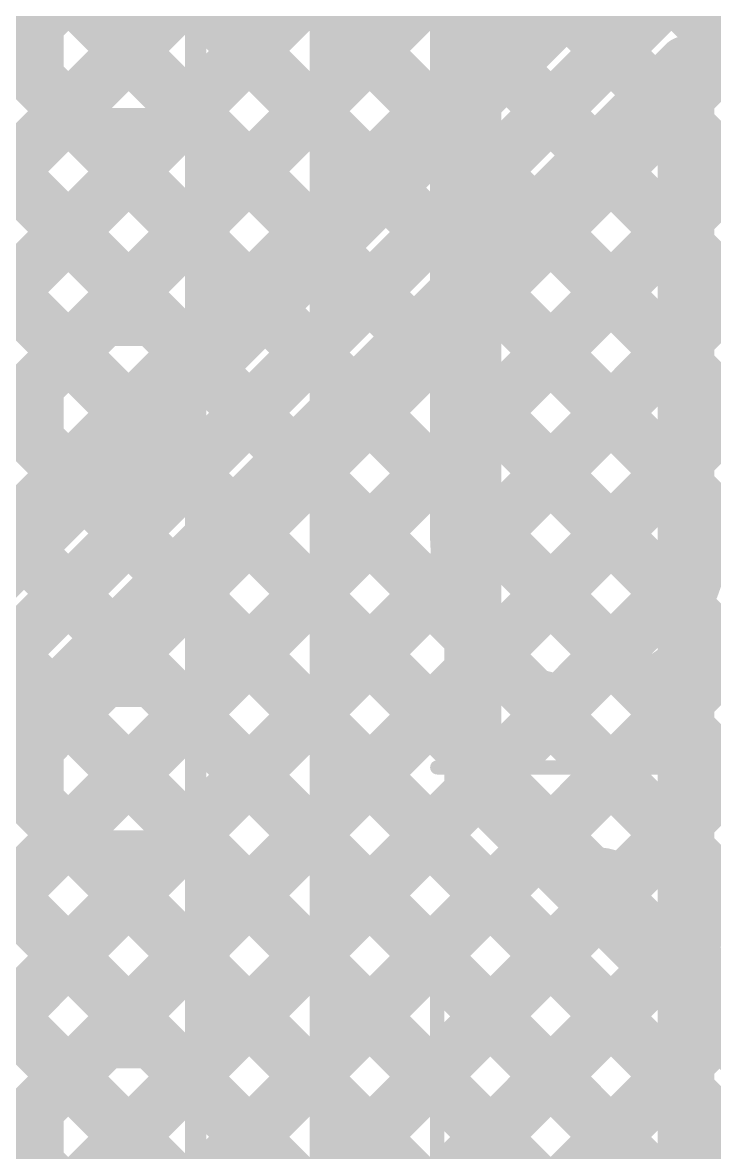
# Model space of a CAD drawing. Header units: millimetres. Extents: x 13 to 259, y -2 to 326.
# Drawn here: x 141.38 to 146.25, y 99.59 to 107.54 of the extents above; entities that cross this region are included whole.
import ezdxf

# ---------------------------------------------------------------- set-up
doc = ezdxf.new("R2010")
doc.units = ezdxf.units.MM
for name, color, linetype in [('ConnectLayer', 7, 'Continuous'), ('Mechanical14', 56, 'Continuous'), ('Mechanical9', 56, 'Continuous'), ('MidLayer3', 90, 'Continuous'), ('MidLayer4', 156, 'Continuous'), ('TopOverlay', 2, 'Continuous')]:
    doc.layers.add(name, color=color, linetype=linetype)

# ---------------------------------------------------------------- blocks, each defined once
blk = doc.blocks.new('SAMTEC_ASP_127797_01_185')
at = {"layer": 'Mechanical14', "const_width": 0.1}
for points in [[(-4.5466, 7.0866, -0.414214), (-4.2926, 7.3406)], [(-3.3274, 7.3406, -0.414214), (-3.0734, 7.0866)], [(-2.0066, 7.0866, -0.414214), (-1.7526, 7.3406)], [(-0.7874, 7.3406, -0.414214), (-0.5334, 7.0866)], [(0.5334, 7.0866, -0.414214), (0.7874, 7.3406)], [(1.7526, 7.3406, -0.414214), (2.0066, 7.0866)], [(-4.5466, 6.4262, -0.414214), (-4.8006, 6.1722)], [(-4.5466, 6.4262, -0.414214), (-4.8006, 6.1722)], [(-2.8194, 6.1722, -0.414214), (-3.0734, 6.4262)], [(-2.8194, 6.1722, -0.414214), (-3.0734, 6.4262)], [(-2.0066, 6.4262, -0.414214), (-2.2606, 6.1722)], [(-2.0066, 6.4262, -0.414214), (-2.2606, 6.1722)], [(-0.2794, 6.1722, -0.414214), (-0.5334, 6.4262)], [(-0.2794, 6.1722, -0.414214), (-0.5334, 6.4262)], [(0.5334, 6.4262, -0.414214), (0.2794, 6.1722)], [(0.5334, 6.4262, -0.414214), (0.2794, 6.1722)], [(2.2606, 6.1722, -0.414214), (2.0066, 6.4262)], [(2.2606, 6.1722, -0.414214), (2.0066, 6.4262)]]:
    blk.add_lwpolyline(points, format="xyb", dxfattribs=at)
for points in [[(-3.3274, 7.3406), (-4.2926, 7.3406)], [(-3.3274, 7.3406), (-4.2926, 7.3406)], [(-0.7874, 7.3406), (-1.7526, 7.3406)], [(-0.7874, 7.3406), (-1.7526, 7.3406)], [(1.7526, 7.3406), (0.7874, 7.3406)], [(1.7526, 7.3406), (0.7874, 7.3406)], [(-4.5466, 6.4262), (-4.5466, 7.0866)], [(-4.5466, 6.4262), (-4.5466, 7.0866)], [(-3.0734, 6.4262), (-3.0734, 7.0866)], [(-3.0734, 6.4262), (-3.0734, 7.0866)], [(-2.0066, 6.4262), (-2.0066, 7.0866)], [(-2.0066, 6.4262), (-2.0066, 7.0866)], [(-0.5334, 6.4262), (-0.5334, 7.0866)], [(-0.5334, 6.4262), (-0.5334, 7.0866)], [(0.5334, 6.4262), (0.5334, 7.0866)], [(0.5334, 6.4262), (0.5334, 7.0866)], [(2.0066, 6.4262), (2.0066, 7.0866)], [(2.0066, 6.4262), (2.0066, 7.0866)], [(-4.8006, 6.1722), (-5.3594, 6.1722)], [(-4.8006, 6.1722), (-5.3594, 6.1722)], [(-2.2606, 6.1722), (-2.8194, 6.1722)], [(-2.2606, 6.1722), (-2.8194, 6.1722)], [(0.2794, 6.1722), (-0.2794, 6.1722)], [(0.2794, 6.1722), (-0.2794, 6.1722)], [(2.8194, 6.1722), (2.2606, 6.1722)], [(2.8194, 6.1722), (2.2606, 6.1722)]]:
    blk.add_lwpolyline(points, dxfattribs=at)
at = {"layer": 'Mechanical14', "const_width": 0.05}
for points in [[(-4.3176, 7.3406, 1), (-4.2676, 7.3406, 1)], [(-4.3176, 7.3406, 1), (-4.2676, 7.3406, 1)], [(-4.3176, 7.3406, 1), (-4.2676, 7.3406, 1)], [(-3.3524, 7.3406, 1), (-3.3024, 7.3406, 1)], [(-3.3524, 7.3406, 1), (-3.3024, 7.3406, 1)], [(-3.3524, 7.3406, 1), (-3.3024, 7.3406, 1)], [(-1.7776, 7.3406, 1), (-1.7276, 7.3406, 1)], [(-1.7776, 7.3406, 1), (-1.7276, 7.3406, 1)], [(-1.7776, 7.3406, 1), (-1.7276, 7.3406, 1)], [(-0.8124, 7.3406, 1), (-0.7624, 7.3406, 1)], [(-0.8124, 7.3406, 1), (-0.7624, 7.3406, 1)], [(-0.8124, 7.3406, 1), (-0.7624, 7.3406, 1)], [(0.7624, 7.3406, 1), (0.8124, 7.3406, 1)], [(0.7624, 7.3406, 1), (0.8124, 7.3406, 1)], [(0.7624, 7.3406, 1), (0.8124, 7.3406, 1)], [(1.7276, 7.3406, 1), (1.7776, 7.3406, 1)], [(1.7276, 7.3406, 1), (1.7776, 7.3406, 1)], [(1.7276, 7.3406, 1), (1.7776, 7.3406, 1)], [(-4.5716, 7.0866, 1), (-4.5216, 7.0866, 1)], [(-4.5716, 7.0866, 1), (-4.5216, 7.0866, 1)], [(-4.5716, 7.0866, 1), (-4.5216, 7.0866, 1)], [(-3.0984, 7.0866, 1), (-3.0484, 7.0866, 1)], [(-3.0984, 7.0866, 1), (-3.0484, 7.0866, 1)], [(-3.0984, 7.0866, 1), (-3.0484, 7.0866, 1)], [(-2.0316, 7.0866, 1), (-1.9816, 7.0866, 1)], [(-2.0316, 7.0866, 1), (-1.9816, 7.0866, 1)], [(-2.0316, 7.0866, 1), (-1.9816, 7.0866, 1)], [(-0.5584, 7.0866, 1), (-0.5084, 7.0866, 1)], [(-0.5584, 7.0866, 1), (-0.5084, 7.0866, 1)], [(-0.5584, 7.0866, 1), (-0.5084, 7.0866, 1)], [(0.5084, 7.0866, 1), (0.5584, 7.0866, 1)], [(0.5084, 7.0866, 1), (0.5584, 7.0866, 1)], [(0.5084, 7.0866, 1), (0.5584, 7.0866, 1)], [(1.9816, 7.0866, 1), (2.0316, 7.0866, 1)], [(1.9816, 7.0866, 1), (2.0316, 7.0866, 1)], [(1.9816, 7.0866, 1), (2.0316, 7.0866, 1)], [(-4.5716, 6.4262, 1), (-4.5216, 6.4262, 1)], [(-4.5716, 6.4262, 1), (-4.5216, 6.4262, 1)], [(-4.5716, 6.4262, 1), (-4.5216, 6.4262, 1)], [(-4.5716, 6.4262, 1), (-4.5216, 6.4262, 1)], [(-3.0984, 6.4262, 1), (-3.0484, 6.4262, 1)], [(-3.0984, 6.4262, 1), (-3.0484, 6.4262, 1)], [(-3.0984, 6.4262, 1), (-3.0484, 6.4262, 1)], [(-3.0984, 6.4262, 1), (-3.0484, 6.4262, 1)], [(-2.0316, 6.4262, 1), (-1.9816, 6.4262, 1)], [(-2.0316, 6.4262, 1), (-1.9816, 6.4262, 1)], [(-2.0316, 6.4262, 1), (-1.9816, 6.4262, 1)], [(-2.0316, 6.4262, 1), (-1.9816, 6.4262, 1)], [(-0.5584, 6.4262, 1), (-0.5084, 6.4262, 1)], [(-0.5584, 6.4262, 1), (-0.5084, 6.4262, 1)], [(-0.5584, 6.4262, 1), (-0.5084, 6.4262, 1)], [(-0.5584, 6.4262, 1), (-0.5084, 6.4262, 1)], [(0.5084, 6.4262, 1), (0.5584, 6.4262, 1)], [(0.5084, 6.4262, 1), (0.5584, 6.4262, 1)], [(0.5084, 6.4262, 1), (0.5584, 6.4262, 1)], [(0.5084, 6.4262, 1), (0.5584, 6.4262, 1)], [(1.9816, 6.4262, 1), (2.0316, 6.4262, 1)], [(1.9816, 6.4262, 1), (2.0316, 6.4262, 1)], [(1.9816, 6.4262, 1), (2.0316, 6.4262, 1)], [(1.9816, 6.4262, 1), (2.0316, 6.4262, 1)], [(-4.8256, 6.1722, 1), (-4.7756, 6.1722, 1)], [(-4.8256, 6.1722, 1), (-4.7756, 6.1722, 1)], [(-4.8256, 6.1722, 1), (-4.7756, 6.1722, 1)], [(-4.8256, 6.1722, 1), (-4.7756, 6.1722, 1)], [(-2.8444, 6.1722, 1), (-2.7944, 6.1722, 1)], [(-2.8444, 6.1722, 1), (-2.7944, 6.1722, 1)], [(-2.8444, 6.1722, 1), (-2.7944, 6.1722, 1)], [(-2.8444, 6.1722, 1), (-2.7944, 6.1722, 1)], [(-2.2856, 6.1722, 1), (-2.2356, 6.1722, 1)], [(-2.2856, 6.1722, 1), (-2.2356, 6.1722, 1)], [(-2.2856, 6.1722, 1), (-2.2356, 6.1722, 1)], [(-2.2856, 6.1722, 1), (-2.2356, 6.1722, 1)], [(-0.3044, 6.1722, 1), (-0.2544, 6.1722, 1)], [(-0.3044, 6.1722, 1), (-0.2544, 6.1722, 1)], [(-0.3044, 6.1722, 1), (-0.2544, 6.1722, 1)], [(-0.3044, 6.1722, 1), (-0.2544, 6.1722, 1)], [(0.2544, 6.1722, 1), (0.3044, 6.1722, 1)], [(0.2544, 6.1722, 1), (0.3044, 6.1722, 1)], [(0.2544, 6.1722, 1), (0.3044, 6.1722, 1)], [(0.2544, 6.1722, 1), (0.3044, 6.1722, 1)], [(2.2356, 6.1722, 1), (2.2856, 6.1722, 1)], [(2.2356, 6.1722, 1), (2.2856, 6.1722, 1)], [(2.2356, 6.1722, 1), (2.2856, 6.1722, 1)], [(2.2356, 6.1722, 1), (2.2856, 6.1722, 1)]]:
    blk.add_lwpolyline(points, format="xyb", close=True, dxfattribs=at)
at = {"layer": 'TopOverlay', "const_width": 0.2}
for points in [[(-4.5466, 7.0866, -0.414214), (-4.2926, 7.3406)], [(-3.3274, 7.3406, -0.414214), (-3.0734, 7.0866)], [(-2.0066, 7.0866, -0.414214), (-1.7526, 7.3406)], [(-0.7874, 7.3406, -0.414214), (-0.5334, 7.0866)], [(0.5334, 7.0866, -0.414214), (0.7874, 7.3406)], [(1.7526, 7.3406, -0.414214), (2.0066, 7.0866)], [(-4.5466, 6.4262, -0.414214), (-4.8006, 6.1722)], [(-4.5466, 6.4262, -0.414214), (-4.8006, 6.1722)], [(-2.8194, 6.1722, -0.414214), (-3.0734, 6.4262)], [(-2.8194, 6.1722, -0.414214), (-3.0734, 6.4262)], [(-2.0066, 6.4262, -0.414214), (-2.2606, 6.1722)], [(-2.0066, 6.4262, -0.414214), (-2.2606, 6.1722)], [(-0.2794, 6.1722, -0.414214), (-0.5334, 6.4262)], [(-0.2794, 6.1722, -0.414214), (-0.5334, 6.4262)], [(0.5334, 6.4262, -0.414214), (0.2794, 6.1722)], [(0.5334, 6.4262, -0.414214), (0.2794, 6.1722)], [(2.2606, 6.1722, -0.414214), (2.0066, 6.4262)], [(2.2606, 6.1722, -0.414214), (2.0066, 6.4262)]]:
    blk.add_lwpolyline(points, format="xyb", dxfattribs=at)
for points in [[(-3.3274, 7.3406), (-4.2926, 7.3406)], [(-3.3274, 7.3406), (-4.2926, 7.3406)], [(-0.7874, 7.3406), (-1.7526, 7.3406)], [(-0.7874, 7.3406), (-1.7526, 7.3406)], [(1.7526, 7.3406), (0.7874, 7.3406)], [(1.7526, 7.3406), (0.7874, 7.3406)], [(-4.5466, 6.4262), (-4.5466, 7.0866)], [(-4.5466, 6.4262), (-4.5466, 7.0866)], [(-3.0734, 6.4262), (-3.0734, 7.0866)], [(-3.0734, 6.4262), (-3.0734, 7.0866)], [(-2.0066, 6.4262), (-2.0066, 7.0866)], [(-2.0066, 6.4262), (-2.0066, 7.0866)], [(-0.5334, 6.4262), (-0.5334, 7.0866)], [(-0.5334, 6.4262), (-0.5334, 7.0866)], [(0.5334, 6.4262), (0.5334, 7.0866)], [(0.5334, 6.4262), (0.5334, 7.0866)], [(2.0066, 6.4262), (2.0066, 7.0866)], [(2.0066, 6.4262), (2.0066, 7.0866)], [(-4.8006, 6.1722), (-5.3594, 6.1722)], [(-4.8006, 6.1722), (-5.3594, 6.1722)], [(-2.2606, 6.1722), (-2.8194, 6.1722)], [(-2.2606, 6.1722), (-2.8194, 6.1722)], [(0.2794, 6.1722), (-0.2794, 6.1722)], [(0.2794, 6.1722), (-0.2794, 6.1722)], [(2.8194, 6.1722), (2.2606, 6.1722)], [(2.8194, 6.1722), (2.2606, 6.1722)]]:
    blk.add_lwpolyline(points, dxfattribs=at)
at = {"layer": 'TopOverlay', "const_width": 0.1}
for points in [[(-4.3426, 7.3406, 1), (-4.2426, 7.3406, 1)], [(-4.3426, 7.3406, 1), (-4.2426, 7.3406, 1)], [(-4.3426, 7.3406, 1), (-4.2426, 7.3406, 1)], [(-3.3774, 7.3406, 1), (-3.2774, 7.3406, 1)], [(-3.3774, 7.3406, 1), (-3.2774, 7.3406, 1)], [(-3.3774, 7.3406, 1), (-3.2774, 7.3406, 1)], [(-1.8026, 7.3406, 1), (-1.7026, 7.3406, 1)], [(-1.8026, 7.3406, 1), (-1.7026, 7.3406, 1)], [(-1.8026, 7.3406, 1), (-1.7026, 7.3406, 1)], [(-0.8374, 7.3406, 1), (-0.7374, 7.3406, 1)], [(-0.8374, 7.3406, 1), (-0.7374, 7.3406, 1)], [(-0.8374, 7.3406, 1), (-0.7374, 7.3406, 1)], [(0.7374, 7.3406, 1), (0.8374, 7.3406, 1)], [(0.7374, 7.3406, 1), (0.8374, 7.3406, 1)], [(0.7374, 7.3406, 1), (0.8374, 7.3406, 1)], [(1.7026, 7.3406, 1), (1.8026, 7.3406, 1)], [(1.7026, 7.3406, 1), (1.8026, 7.3406, 1)], [(1.7026, 7.3406, 1), (1.8026, 7.3406, 1)], [(-4.5966, 7.0866, 1), (-4.4966, 7.0866, 1)], [(-4.5966, 7.0866, 1), (-4.4966, 7.0866, 1)], [(-4.5966, 7.0866, 1), (-4.4966, 7.0866, 1)], [(-3.1234, 7.0866, 1), (-3.0234, 7.0866, 1)], [(-3.1234, 7.0866, 1), (-3.0234, 7.0866, 1)], [(-3.1234, 7.0866, 1), (-3.0234, 7.0866, 1)], [(-2.0566, 7.0866, 1), (-1.9566, 7.0866, 1)], [(-2.0566, 7.0866, 1), (-1.9566, 7.0866, 1)], [(-2.0566, 7.0866, 1), (-1.9566, 7.0866, 1)], [(-0.5834, 7.0866, 1), (-0.4834, 7.0866, 1)], [(-0.5834, 7.0866, 1), (-0.4834, 7.0866, 1)], [(-0.5834, 7.0866, 1), (-0.4834, 7.0866, 1)], [(0.4834, 7.0866, 1), (0.5834, 7.0866, 1)], [(0.4834, 7.0866, 1), (0.5834, 7.0866, 1)], [(0.4834, 7.0866, 1), (0.5834, 7.0866, 1)], [(1.9566, 7.0866, 1), (2.0566, 7.0866, 1)], [(1.9566, 7.0866, 1), (2.0566, 7.0866, 1)], [(1.9566, 7.0866, 1), (2.0566, 7.0866, 1)], [(-4.5966, 6.4262, 1), (-4.4966, 6.4262, 1)], [(-4.5966, 6.4262, 1), (-4.4966, 6.4262, 1)], [(-4.5966, 6.4262, 1), (-4.4966, 6.4262, 1)], [(-4.5966, 6.4262, 1), (-4.4966, 6.4262, 1)], [(-3.1234, 6.4262, 1), (-3.0234, 6.4262, 1)], [(-3.1234, 6.4262, 1), (-3.0234, 6.4262, 1)], [(-3.1234, 6.4262, 1), (-3.0234, 6.4262, 1)], [(-3.1234, 6.4262, 1), (-3.0234, 6.4262, 1)], [(-2.0566, 6.4262, 1), (-1.9566, 6.4262, 1)], [(-2.0566, 6.4262, 1), (-1.9566, 6.4262, 1)], [(-2.0566, 6.4262, 1), (-1.9566, 6.4262, 1)], [(-2.0566, 6.4262, 1), (-1.9566, 6.4262, 1)], [(-0.5834, 6.4262, 1), (-0.4834, 6.4262, 1)], [(-0.5834, 6.4262, 1), (-0.4834, 6.4262, 1)], [(-0.5834, 6.4262, 1), (-0.4834, 6.4262, 1)], [(-0.5834, 6.4262, 1), (-0.4834, 6.4262, 1)], [(0.4834, 6.4262, 1), (0.5834, 6.4262, 1)], [(0.4834, 6.4262, 1), (0.5834, 6.4262, 1)], [(0.4834, 6.4262, 1), (0.5834, 6.4262, 1)], [(0.4834, 6.4262, 1), (0.5834, 6.4262, 1)], [(1.9566, 6.4262, 1), (2.0566, 6.4262, 1)], [(1.9566, 6.4262, 1), (2.0566, 6.4262, 1)], [(1.9566, 6.4262, 1), (2.0566, 6.4262, 1)], [(1.9566, 6.4262, 1), (2.0566, 6.4262, 1)], [(-4.8506, 6.1722, 1), (-4.7506, 6.1722, 1)], [(-4.8506, 6.1722, 1), (-4.7506, 6.1722, 1)], [(-4.8506, 6.1722, 1), (-4.7506, 6.1722, 1)], [(-4.8506, 6.1722, 1), (-4.7506, 6.1722, 1)], [(-2.8694, 6.1722, 1), (-2.7694, 6.1722, 1)], [(-2.8694, 6.1722, 1), (-2.7694, 6.1722, 1)], [(-2.8694, 6.1722, 1), (-2.7694, 6.1722, 1)], [(-2.8694, 6.1722, 1), (-2.7694, 6.1722, 1)], [(-2.3106, 6.1722, 1), (-2.2106, 6.1722, 1)], [(-2.3106, 6.1722, 1), (-2.2106, 6.1722, 1)], [(-2.3106, 6.1722, 1), (-2.2106, 6.1722, 1)], [(-2.3106, 6.1722, 1), (-2.2106, 6.1722, 1)], [(-0.3294, 6.1722, 1), (-0.2294, 6.1722, 1)], [(-0.3294, 6.1722, 1), (-0.2294, 6.1722, 1)], [(-0.3294, 6.1722, 1), (-0.2294, 6.1722, 1)], [(-0.3294, 6.1722, 1), (-0.2294, 6.1722, 1)], [(0.2294, 6.1722, 1), (0.3294, 6.1722, 1)], [(0.2294, 6.1722, 1), (0.3294, 6.1722, 1)], [(0.2294, 6.1722, 1), (0.3294, 6.1722, 1)], [(0.2294, 6.1722, 1), (0.3294, 6.1722, 1)], [(2.2106, 6.1722, 1), (2.3106, 6.1722, 1)], [(2.2106, 6.1722, 1), (2.3106, 6.1722, 1)], [(2.2106, 6.1722, 1), (2.3106, 6.1722, 1)], [(2.2106, 6.1722, 1), (2.3106, 6.1722, 1)]]:
    blk.add_lwpolyline(points, format="xyb", close=True, dxfattribs=at)

msp = doc.modelspace()

# ---------------------------------------------------------------- linework, layer by layer
at = {"layer": 'ConnectLayer', "const_width": 0.4}
for points in [[(135.6281, 114.6872), (147.0846, 103.2307)], [(135.6281, 114.6872), (147.0846, 103.2307)], [(135.6281, 114.6872), (146.51, 103.8053)], [(139.1143, 114.5952), (147.6491, 106.0604)], [(139.1143, 114.5952), (147.6491, 106.0604)], [(139.1143, 114.5952), (146.51, 107.1994)], [(137.8592, 114.1532), (147.8196, 104.1928)], [(137.8592, 114.1532), (147.8196, 104.1928)], [(137.8592, 114.1532), (146.51, 105.5024)], [(138.9559, 113.9051), (148.3526, 104.5083)], [(138.9559, 113.9051), (148.3526, 104.5083)], [(138.9559, 113.9051), (146.51, 106.3509)], [(137.3918, 113.7721), (147.3968, 103.767)], [(137.3918, 113.7721), (147.3968, 103.767)], [(137.3918, 113.7721), (146.51, 104.6538)], [(139.1435, 104.3538), (147.6297, 112.8401)], [(139.1435, 104.3538), (147.6297, 112.8401)], [(137.7166, 102.0785), (148.1732, 112.535)], [(137.7166, 102.0785), (148.1732, 112.535)], [(139.0239, 105.0828), (146.1704, 112.2293)], [(139.0239, 105.0828), (146.1704, 112.2293)], [(139.0239, 105.0828), (146.1704, 112.2293)], [(138.9894, 100.8057), (149.8871, 111.7033)], [(138.9894, 100.8057), (149.8871, 111.7033)], [(139.1435, 104.3538), (146.51, 111.7204)], [(139.0239, 105.0828), (145.551, 111.6099)], [(133.8667, 111.3575), (149.9721, 95.2521)], [(133.8667, 111.3575), (149.9721, 95.2521)], [(134.035, 111.1891), (146.51, 98.7141)], [(135.4675, 98.9808), (147.5502, 111.0635)], [(135.4675, 98.9808), (147.5502, 111.0635)], [(137.7166, 102.0785), (146.51, 110.8719)], [(139.3812, 104.5916), (145.551, 110.7614)], [(142.14, 110.7209), (145.2112, 107.6497)], [(134.0647, 96.7295), (147.7671, 110.4319)], [(134.0647, 96.7295), (147.7671, 110.4319)], [(135.4675, 98.9808), (146.51, 110.0234)], [(138.4032, 102.765), (145.551, 109.9129)], [(142.14, 109.8724), (144.7869, 107.2255)], [(133.9122, 93.1829), (150.0277, 109.2983)], [(133.9122, 93.1829), (150.0277, 109.2983)], [(134.0647, 96.7295), (146.51, 109.1748)], [(137.8562, 109.0651), (148.1096, 98.8117)], [(137.8562, 109.0651), (148.1096, 98.8117)], [(137.8562, 109.0651), (146.51, 100.4112)], [(139.2517, 102.765), (145.551, 109.0644)], [(142.14, 109.0238), (144.3627, 106.8012)], [(138.9498, 108.82), (150.1445, 97.6252)], [(138.9498, 108.82), (150.1445, 97.6252)], [(138.9498, 108.82), (146.51, 101.2597)], [(140.733, 108.7339), (146.9107, 102.5561)], [(140.733, 108.7339), (146.9107, 102.5561)], [(140.733, 108.7339), (146.51, 102.9568)], [(137.382, 108.6908), (147.6056, 98.4671)], [(137.382, 108.6908), (147.6056, 98.4671)], [(137.382, 108.6908), (146.51, 99.5627)], [(138.7199, 99.6877), (147.5537, 108.5215)], [(138.7199, 99.6877), (147.5537, 108.5215)], [(138.9894, 100.8057), (146.51, 108.3263)], [(139.1641, 105.4325), (142.0112, 108.2796)], [(140.3488, 108.2695), (146.994, 101.6243)], [(140.3488, 108.2695), (146.994, 101.6243)], [(140.3488, 108.2695), (146.51, 102.1082)], [(142.0232, 108.2921), (143.9384, 106.377)], [(140.1002, 102.765), (145.551, 108.2158)], [(139.1458, 99.265), (147.9549, 108.0741)], [(139.1458, 99.265), (147.9549, 108.0741)], [(140.3265, 102.765), (145.551, 107.9896)], [(141.5992, 107.8676), (143.5141, 105.9527)], [(134.043, 107.787), (143.616, 98.2141)], [(134.043, 107.787), (143.616, 98.2141)], [(134.043, 107.787), (143.616, 98.2141)], [(138.7199, 99.6877), (146.51, 107.4778)], [(141.1749, 107.4434), (143.0899, 105.5284)], [(140.8198, 102.0139), (146.05, 107.2441)], [(146.05, 95.2699), (146.05, 107.2441)], [(138.7199, 99.6877), (146.05, 107.0178)], [(140.7507, 107.0191), (142.6656, 105.1042)], [(145.8334, 107.0275), (146.05, 106.8109)], [(134.0525, 106.9291), (143.6015, 97.3801)], [(134.0525, 106.9291), (143.6015, 97.3801)], [(134.0525, 106.9291), (143.6015, 97.3801)], [(138.995, 95.7201), (150.219, 106.9441)], [(138.995, 95.7201), (150.219, 106.9441)], [(139.1458, 99.265), (146.51, 106.6292)], [(140.3264, 106.5948), (142.2413, 104.6799)], [(145.4092, 106.6032), (146.05, 105.9624)], [(139.1458, 99.265), (146.05, 106.1692)], [(139.9021, 106.1706), (141.8171, 104.2556)], [(144.9849, 106.179), (146.05, 105.1138)], [(137.4544, 95.8765), (147.6447, 106.0668)], [(137.4544, 95.8765), (147.6447, 106.0668)], [(133.9122, 93.1829), (146.51, 105.7807)], [(137.877, 95.4506), (148.2125, 105.7861)], [(137.877, 95.4506), (148.2125, 105.7861)], [(139.4779, 105.7463), (141.3928, 103.8314)], [(144.5607, 105.7547), (146.05, 104.2653)], [(137.791, 97.0617), (146.05, 105.3207)], [(144.1364, 105.3304), (146.05, 103.4168)], [(139.1246, 105.251), (147.8818, 96.4939)], [(139.1246, 105.251), (147.8818, 96.4939)], [(139.1246, 105.251), (146.51, 97.8656)], [(137.4544, 95.8765), (146.51, 104.9322)], [(143.7121, 104.9062), (146.05, 102.5682)], [(138.6395, 97.0617), (146.05, 104.4722)], [(143.2879, 104.4819), (146.05, 101.7197)], [(139.1294, 104.3977), (147.5382, 95.9889)], [(139.1294, 104.3977), (147.5382, 95.9889)], [(139.1294, 104.3977), (146.51, 97.0171)], [(137.877, 95.4506), (146.51, 104.0837)], [(142.8636, 104.0576), (146.05, 100.8712)], [(138.9436, 103.735), (143.8501, 98.8285)], [(138.9436, 103.735), (143.8501, 98.8285)], [(138.9436, 103.735), (143.8501, 98.8285)], [(139.4881, 97.0617), (146.05, 103.6237)], [(142.4393, 103.6334), (146.05, 100.0227)], [(138.995, 95.7201), (146.51, 103.2351)], [(142.0151, 103.2091), (146.05, 99.1741)], [(138.7288, 94.6053), (146.957, 102.8336)], [(138.7288, 94.6053), (146.957, 102.8336)], [(140.3366, 97.0617), (146.05, 102.7751)], [(141.5908, 102.7849), (146.05, 98.3256)], [(138.7288, 94.6053), (146.51, 102.3866)], [(141.1665, 102.3606), (146.05, 97.4771)], [(139.1481, 94.1761), (146.9226, 101.9506)], [(139.1481, 94.1761), (146.9226, 101.9506)], [(140.7325, 101.9461), (143.8501, 98.8285)], [(141.1851, 97.0617), (146.05, 101.9266)], [(139.0965, 101.885), (143.031, 97.9506)], [(139.9451, 101.885), (143.4552, 98.3748)], [(139.1481, 94.1761), (146.51, 101.5381)], [(144.5961, 98.7756), (147.1167, 101.2962)], [(144.5961, 98.7756), (147.1167, 101.2962)], [(142.0337, 97.0617), (146.05, 101.0781)], [(144.6658, 97.9968), (147.4434, 100.7744)], [(144.6658, 97.9968), (147.4434, 100.7744)], [(144.5961, 98.7756), (146.51, 100.6896)], [(144.5961, 98.7756), (146.05, 100.2296)], [(144.6658, 97.9968), (146.51, 99.841)]]:
    msp.add_lwpolyline(points, dxfattribs=at)
at = {"layer": 'ConnectLayer', "const_width": 0.2}
for points in [[(145.1112, 107.6497, 1), (145.3112, 107.6497, 1)], [(144.6869, 107.2255, 1), (144.8869, 107.2255, 1)], [(145.95, 107.2441, 1), (146.15, 107.2441, 1)], [(145.95, 107.2441, 1), (146.15, 107.2441, 1)], [(145.7334, 107.0275, 1), (145.9334, 107.0275, 1)], [(145.95, 107.0178, 1), (146.15, 107.0178, 1)], [(144.2627, 106.8012, 1), (144.4627, 106.8012, 1)], [(145.95, 106.8109, 1), (146.15, 106.8109, 1)], [(145.3092, 106.6032, 1), (145.5092, 106.6032, 1)], [(143.8384, 106.377, 1), (144.0384, 106.377, 1)], [(144.8849, 106.179, 1), (145.0849, 106.179, 1)], [(145.95, 106.1692, 1), (146.15, 106.1692, 1)], [(143.4141, 105.9527, 1), (143.6141, 105.9527, 1)], [(145.95, 105.9624, 1), (146.15, 105.9624, 1)], [(144.4607, 105.7547, 1), (144.6607, 105.7547, 1)], [(142.9899, 105.5284, 1), (143.1899, 105.5284, 1)], [(144.0364, 105.3304, 1), (144.2364, 105.3304, 1)], [(145.95, 105.3207, 1), (146.15, 105.3207, 1)], [(142.5656, 105.1042, 1), (142.7656, 105.1042, 1)], [(145.95, 105.1138, 1), (146.15, 105.1138, 1)], [(143.6121, 104.9062, 1), (143.8121, 104.9062, 1)], [(142.1413, 104.6799, 1), (142.3413, 104.6799, 1)], [(143.1879, 104.4819, 1), (143.3879, 104.4819, 1)], [(145.95, 104.4722, 1), (146.15, 104.4722, 1)], [(141.7171, 104.2556, 1), (141.9171, 104.2556, 1)], [(145.95, 104.2653, 1), (146.15, 104.2653, 1)], [(142.7636, 104.0576, 1), (142.9636, 104.0576, 1)], [(141.2928, 103.8314, 1), (141.4928, 103.8314, 1)], [(142.3393, 103.6334, 1), (142.5393, 103.6334, 1)], [(145.95, 103.6237, 1), (146.15, 103.6237, 1)], [(145.95, 103.4168, 1), (146.15, 103.4168, 1)], [(141.9151, 103.2091, 1), (142.1151, 103.2091, 1)], [(141.4908, 102.7849, 1), (141.6908, 102.7849, 1)], [(145.95, 102.7751, 1), (146.15, 102.7751, 1)], [(145.95, 102.5682, 1), (146.15, 102.5682, 1)], [(145.95, 101.9266, 1), (146.15, 101.9266, 1)], [(145.95, 101.7197, 1), (146.15, 101.7197, 1)], [(145.95, 101.0781, 1), (146.15, 101.0781, 1)], [(145.95, 100.8712, 1), (146.15, 100.8712, 1)], [(145.95, 100.2296, 1), (146.15, 100.2296, 1)], [(145.95, 100.0227, 1), (146.15, 100.0227, 1)]]:
    msp.add_lwpolyline(points, format="xyb", close=True, dxfattribs=at)
at = {"layer": 'Mechanical9', "const_width": 0.1}
for points in [[(144.3, 103.9), (144.3, 136.8)], [(144.3, 102.3), (146.3001, 102.3)], [(144.3, 67.8), (144.3, 100.7)]]:
    msp.add_lwpolyline(points, dxfattribs=at)
for points in [[(146.3001, 103.9, -1), (144.3, 103.9)], [(144.3, 100.7, -1), (146.3001, 100.7)]]:
    msp.add_lwpolyline(points, format="xyb", dxfattribs=at)
at = {"layer": 'Mechanical9', "const_width": 0.05}
for points in [[(144.2751, 103.9, 1), (144.325, 103.9, 1)], [(144.2751, 103.9, 1), (144.325, 103.9, 1)], [(144.2751, 102.3, 1), (144.325, 102.3, 1)], [(144.2751, 100.7, 1), (144.325, 100.7, 1)], [(144.2751, 100.7, 1), (144.325, 100.7, 1)]]:
    msp.add_lwpolyline(points, format="xyb", close=True, dxfattribs=at)
at = {"layer": 'MidLayer3', "const_width": 0.2}
msp.add_lwpolyline([(140.5087, 102.325), (145.991, 107.8073)], dxfattribs=at)
at = {"layer": 'MidLayer4'}
for points, const_width in [([(143.4787, 95.2938), (143.4787, 112.7914)], 0.15), ([(144.55, 102.2), (144.55, 112.3069)], 0.4), ([(142.6, 96.125), (142.6, 112.3)], 0.15), ([(144.55, 102.2), (146.85, 99.9)], 0.4)]:
    msp.add_lwpolyline(points, dxfattribs=dict(at, const_width=const_width))
at = {"layer": 'MidLayer4', "const_width": 0.2}
msp.add_lwpolyline([(144.45, 102.2, 1), (144.65, 102.2, 1)], format="xyb", close=True, dxfattribs=at)
msp.add_lwpolyline([(144.45, 102.2, 1), (144.65, 102.2, 1)], format="xyb", close=True, dxfattribs=at)

# ---------------------------------------------------------------- block references
at = {"rotation": 270}
msp.add_blockref('SAMTEC_ASP_127797_01_185', (135.4, 102.2907), dxfattribs=at)

doc.saveas('drawing.dxf')
